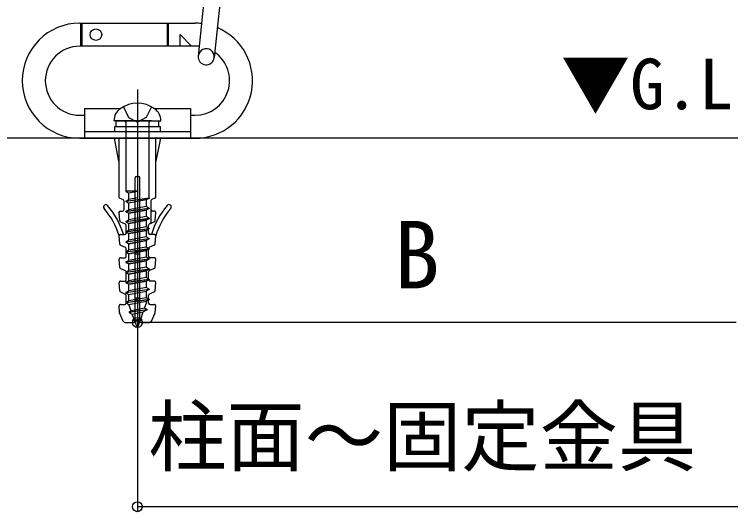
# Model space of a CAD drawing. Units: millimetres, scale not verified. Extents: x -875 to 875, y -1304 to 1296.
# Drawn here: x -146.7 to 8.8, y -133.3 to -25.3 of the extents above; entities that cross this region are included whole.
import ezdxf
from ezdxf.enums import TextEntityAlignment as Align

# ---------------------------------------------------------------- set-up
doc = ezdxf.new("R2010")
doc.units = ezdxf.units.MM
doc.header["$LTSCALE"] = 8
for name, color, linetype in [('0-1_USER1', 3, 'Continuous'), ('0-4_YKK_12', 2, 'Continuous'), ('0-5_YKK_13', 4, 'Continuous'), ('0-6_YKK_D', 6, 'Continuous'), ('0-8_YSS_K', 3, 'Continuous')]:
    doc.layers.add(name, color=color, linetype=linetype)
doc.styles.add('ＭＳ ゴシック', font='')
doc.styles.get('ＭＳ ゴシック').set_extended_font_data('MS Gothic')

msp = doc.modelspace()

# ---------------------------------------------------------------- linework, layer by layer
at = {"layer": '0-4_YKK_12'}
msp.add_line((-120, -41.6), (-120, -96.401), dxfattribs=at)
at = {"layer": '0-5_YKK_13'}
for p, q in [((-103.125, 1.975), (-106.8, -34.34)), ((-99.643, 1.622), (-103.318, -34.692)), ((-132.5, -27.2), (-107.5, -27.2)), ((-132.25, -32.2), (-132.25, -27.2)), ((-132, -32.2), (-132, -27.2)), ((-113.5, -32.2), (-113.5, -27.2)), ((-113.25, -32.2), (-113.25, -27.2)), ((-107.5, -32.2), (-132.5, -32.2)), ((-131.5, -45.7), (-123.618, -45.7)), ((-131.5, -45.7), (-131.5, -52.2)), ((-116.382, -45.7), (-108.5, -45.7)), ((-108.5, -45.7), (-108.5, -52.2)), ((-132.5, -47.2), (-131.5, -47.2)), ((-108.5, -47.2), (-107.5, -47.2)), ((-116.95, -48.4), (-125.1, -48.4)), ((-122.55, -48.7), (-122.55, -63.654)), ((-117.45, -65.157), (-117.45, -48.7)), ((-116.95, -48.4), (-114.9, -48.4)), ((-131.5, -50.7), (-108.5, -50.7)), ((-132.5, -52.2), (-107.5, -52.2)), ((-131.5, -52.2), (-108.5, -52.2)), ((-115, -52.2), (-125, -52.2)), ((-124, -57.2), (-125, -52.2)), ((-115, -52.2), (-125, -52.2)), ((-124, -57.2), (-125, -52.2)), ((-124, -52.2), (-124, -64.96)), ((-124, -52.2), (-124, -64.96)), ((-116, -64.96), (-116, -52.2)), ((-115, -52.2), (-116, -57.2)), ((-116, -64.96), (-116, -52.2)), ((-115, -52.2), (-116, -57.2)), ((-120.24, -60.5), (-119.76, -60.5)), ((-120.24, -60.5), (-119.76, -60.5)), ((-120.5, -91.9), (-120.5, -60.76)), ((-120.5, -91.9), (-120.5, -60.76)), ((-119.5, -91.9), (-119.5, -60.76)), ((-119.5, -91.9), (-119.5, -60.76)), ((-122.55, -63.657), (-122.55, -63.757)), ((-121.821, -63.657), (-122.55, -63.757)), ((-120, -63.657), (-122.55, -63.657)), ((-122.55, -63.757), (-121.9, -64.095)), ((-120, -63.745), (-121.9, -64.095)), ((-120, -63.657), (-120, -65.168)), ((-123.815, -65.237), (-123.125, -65.525)), ((-123.815, -65.237), (-123.125, -65.525)), ((-122.55, -65.857), (-117.45, -65.157)), ((-117.45, -65.257), (-122.55, -65.957)), ((-121.9, -65.518), (-121.9, -64.095)), ((-120, -65.168), (-121.9, -65.518)), ((-117.45, -65.257), (-118.1, -65.595)), ((-117.45, -65.157), (-117.45, -65.257)), ((-116.185, -65.237), (-116.875, -65.525)), ((-116.185, -65.237), (-116.875, -65.525)), ((-122.94, -65.802), (-122.94, -67.72)), ((-122.94, -65.802), (-122.94, -67.72)), ((-122.55, -65.857), (-121.9, -65.518)), ((-118.1, -65.595), (-121.9, -66.295)), ((-121.9, -67.718), (-121.9, -66.295)), ((-118.1, -65.595), (-118.1, -67.018)), ((-117.06, -65.802), (-117.06, -70.472)), ((-117.06, -65.802), (-117.06, -70.472)), ((-123.854, -70.112), (-123.978, -68.341)), ((-123.854, -70.112), (-123.978, -68.341)), ((-123.7, -68.02), (-123.24, -68.02)), ((-123.7, -68.02), (-123.24, -68.02)), ((-122.55, -68.057), (-117.45, -67.357)), ((-117.45, -67.457), (-122.55, -68.157)), ((-122.55, -68.057), (-121.9, -67.718)), ((-122.55, -68.057), (-122.55, -68.157)), ((-122.55, -68.157), (-121.9, -68.495)), ((-118.1, -67.018), (-121.9, -67.718)), ((-117.45, -67.357), (-118.1, -67.018)), ((-117.45, -67.457), (-118.1, -67.795)), ((-118.1, -67.795), (-118.1, -69.218)), ((-117.45, -67.357), (-117.45, -67.457)), ((-116.322, -68.02), (-116.76, -68.02)), ((-116.322, -68.02), (-116.76, -68.02)), ((-116.146, -70.112), (-116.022, -68.341)), ((-116.146, -70.112), (-116.022, -68.341)), ((-122.55, -70.257), (-117.45, -69.557)), ((-117.45, -69.657), (-122.55, -70.357)), ((-122.55, -70.257), (-121.9, -69.918)), ((-121.9, -69.918), (-121.9, -68.495)), ((-118.1, -69.218), (-121.9, -69.918)), ((-117.45, -69.557), (-118.1, -69.218)), ((-117.45, -69.657), (-118.1, -69.995)), ((-117.45, -69.557), (-117.45, -69.657)), ((-123.67, -70.368), (-122.625, -70.803)), ((-123.67, -70.368), (-122.625, -70.803)), ((-122.55, -70.257), (-122.55, -70.357)), ((-122.55, -70.357), (-121.9, -70.695)), ((-122.44, -72.79), (-122.44, -71.08)), ((-122.44, -72.79), (-122.44, -71.08)), ((-121.9, -70.695), (-118.1, -69.995)), ((-118.1, -69.995), (-121.9, -70.695)), ((-118.1, -71.418), (-121.9, -72.118)), ((-118.1, -69.995), (-118.1, -71.418)), ((-117.45, -71.757), (-118.1, -71.418)), ((-117.56, -72.79), (-117.56, -71.08)), ((-117.56, -72.79), (-117.56, -71.08)), ((-117.245, -70.749), (-117.375, -70.803)), ((-117.245, -70.749), (-117.375, -70.803)), ((-116.33, -70.368), (-117.245, -70.749)), ((-116.33, -70.368), (-117.245, -70.749)), ((-123.678, -73.09), (-122.74, -73.09)), ((-123.678, -73.09), (-122.74, -73.09)), ((-122.55, -72.457), (-117.45, -71.757)), ((-117.45, -71.857), (-122.55, -72.557)), ((-122.55, -72.457), (-122.55, -72.557)), ((-122.55, -72.557), (-121.9, -72.895)), ((-121.9, -72.895), (-118.1, -72.195)), ((-118.1, -72.195), (-121.9, -72.895)), ((-121.9, -74.318), (-121.9, -72.895)), ((-118.1, -72.195), (-118.1, -73.618)), ((-116.322, -73.09), (-117.26, -73.09)), ((-116.322, -73.09), (-117.26, -73.09)), ((-123.854, -75.182), (-123.978, -73.411)), ((-123.854, -75.182), (-123.978, -73.411)), ((-122.55, -74.657), (-117.45, -73.957)), ((-117.45, -74.057), (-122.55, -74.757)), ((-122.55, -74.657), (-121.9, -74.318)), ((-118.1, -73.618), (-121.9, -74.318)), ((-121.9, -75.095), (-118.1, -74.395)), ((-118.1, -74.395), (-121.9, -75.095)), ((-117.45, -73.957), (-118.1, -73.618)), ((-118.1, -74.395), (-118.1, -75.818)), ((-116.146, -75.182), (-116.022, -73.411)), ((-116.146, -75.182), (-116.022, -73.411)), ((-123.67, -75.438), (-122.625, -75.873)), ((-123.67, -75.438), (-122.625, -75.873)), ((-122.55, -76.857), (-117.45, -76.157)), ((-122.44, -77.86), (-122.44, -76.15)), ((-122.44, -77.86), (-122.44, -76.15)), ((-121.9, -76.518), (-121.9, -75.095)), ((-118.1, -75.818), (-121.9, -76.518)), ((-117.45, -76.157), (-118.1, -75.818)), ((-117.56, -77.86), (-117.56, -76.15)), ((-117.56, -77.86), (-117.56, -76.15)), ((-117.45, -76.157), (-117.45, -76.257)), ((-116.33, -75.438), (-117.375, -75.873)), ((-116.33, -75.438), (-117.375, -75.873)), ((-117.45, -76.257), (-122.55, -76.957)), ((-122.55, -76.857), (-121.9, -76.518)), ((-122.55, -76.857), (-122.55, -76.957)), ((-122.55, -76.957), (-121.9, -77.295)), ((-121.9, -77.295), (-118.1, -76.595)), ((-118.1, -76.595), (-121.9, -77.295)), ((-121.9, -78.718), (-121.9, -77.295)), ((-120.5, -76.705), (-119.5, -76.705)), ((-120.5, -76.705), (-119.5, -76.705)), ((-120.5, -77.305), (-119.5, -77.305)), ((-120.5, -77.305), (-119.5, -77.305)), ((-117.45, -76.257), (-118.1, -76.595)), ((-118.1, -76.595), (-118.1, -78.018)), ((-123.854, -80.252), (-123.978, -78.481)), ((-123.854, -80.252), (-123.978, -78.481)), ((-123.678, -78.16), (-122.74, -78.16)), ((-123.678, -78.16), (-122.74, -78.16)), ((-122.55, -79.057), (-117.45, -78.357)), ((-117.45, -78.457), (-122.55, -79.157)), ((-122.55, -79.057), (-121.9, -78.718)), ((-118.1, -78.018), (-121.9, -78.718)), ((-121.9, -79.495), (-118.1, -78.795)), ((-118.1, -78.795), (-121.9, -79.495)), ((-117.45, -78.357), (-118.1, -78.018)), ((-117.45, -78.457), (-118.1, -78.795)), ((-118.1, -78.795), (-118.1, -80.218)), ((-117.45, -78.357), (-117.45, -78.457)), ((-116.322, -78.16), (-117.26, -78.16)), ((-116.322, -78.16), (-117.26, -78.16)), ((-116.146, -80.252), (-116.022, -78.481)), ((-116.146, -80.252), (-116.022, -78.481)), ((-123.67, -80.508), (-122.625, -80.943)), ((-123.67, -80.508), (-122.625, -80.943)), ((-122.55, -81.257), (-117.45, -80.557)), ((-117.45, -80.657), (-122.55, -81.357)), ((-121.9, -80.918), (-121.9, -79.495)), ((-118.1, -80.218), (-121.9, -80.918)), ((-117.45, -80.557), (-118.1, -80.218)), ((-117.45, -80.657), (-118.1, -80.995)), ((-117.45, -80.557), (-117.45, -80.657)), ((-116.33, -80.508), (-117.375, -80.943)), ((-116.33, -80.508), (-117.375, -80.943)), ((-122.55, -81.257), (-121.9, -80.918)), ((-122.55, -81.257), (-122.55, -81.357)), ((-122.55, -81.357), (-121.9, -81.695)), ((-122.44, -82.93), (-122.44, -81.22)), ((-122.44, -82.93), (-122.44, -81.22)), ((-121.9, -81.695), (-118.1, -80.995)), ((-118.1, -80.995), (-121.9, -81.695)), ((-121.9, -83.118), (-121.9, -81.695)), ((-118.1, -82.418), (-121.9, -83.118)), ((-118.1, -80.995), (-118.1, -82.418)), ((-117.45, -82.757), (-118.1, -82.418)), ((-117.56, -82.93), (-117.56, -81.22)), ((-117.56, -82.93), (-117.56, -81.22)), ((-123.854, -85.322), (-123.978, -83.551)), ((-123.854, -85.322), (-123.978, -83.551)), ((-123.678, -83.23), (-122.74, -83.23)), ((-123.678, -83.23), (-122.74, -83.23)), ((-122.55, -83.457), (-117.45, -82.757)), ((-117.45, -82.857), (-122.55, -83.557)), ((-122.55, -83.457), (-121.9, -83.118)), ((-122.55, -83.457), (-122.55, -83.557)), ((-122.55, -83.557), (-121.9, -83.895)), ((-121.9, -83.895), (-118.1, -83.195)), ((-118.1, -83.195), (-121.9, -83.895)), ((-121.9, -85.318), (-121.9, -83.895)), ((-118.1, -83.195), (-118.1, -84.618)), ((-116.322, -83.23), (-117.26, -83.23)), ((-116.322, -83.23), (-117.26, -83.23)), ((-116.146, -85.322), (-116.022, -83.551)), ((-116.146, -85.322), (-116.022, -83.551)), ((-122.55, -85.657), (-117.45, -84.957)), ((-117.45, -85.057), (-122.55, -85.757)), ((-122.55, -85.657), (-121.9, -85.318)), ((-118.1, -84.618), (-121.9, -85.318)), ((-121.9, -86.095), (-118.1, -85.395)), ((-117.45, -84.957), (-118.1, -84.618)), ((-117.45, -85.057), (-118.1, -85.395)), ((-118.1, -85.395), (-118.1, -86.818)), ((-117.45, -84.957), (-117.45, -85.057)), ((-123.67, -85.578), (-122.625, -86.013)), ((-123.67, -85.578), (-122.625, -86.013)), ((-122.44, -88), (-122.44, -86.29)), ((-122.44, -88), (-122.44, -86.29)), ((-121.9, -87.518), (-121.9, -86.095)), ((-118.1, -86.818), (-121.9, -87.518)), ((-120.5, -86.845), (-119.5, -86.845)), ((-120.5, -86.845), (-119.5, -86.845)), ((-117.45, -87.157), (-118.1, -86.818)), ((-117.56, -88), (-117.56, -86.29)), ((-117.56, -88), (-117.56, -86.29)), ((-116.33, -85.578), (-117.375, -86.013)), ((-116.33, -85.578), (-117.375, -86.013)), ((-123.879, -90.024), (-123.978, -88.621)), ((-123.879, -90.024), (-123.978, -88.621)), ((-123.678, -88.3), (-122.74, -88.3)), ((-123.678, -88.3), (-122.74, -88.3)), ((-122.55, -87.857), (-117.45, -87.157)), ((-117.45, -87.257), (-122.55, -87.957)), ((-122.55, -87.857), (-121.9, -87.518)), ((-122.55, -87.857), (-122.55, -87.957)), ((-122.55, -87.957), (-121.861, -88.288)), ((-121.861, -88.288), (-118.1, -87.595)), ((-121.362, -89.659), (-121.861, -88.288)), ((-120.5, -87.445), (-119.5, -87.445)), ((-120.5, -87.445), (-119.5, -87.445)), ((-118.428, -89.083), (-118.1, -88.181)), ((-117.45, -87.257), (-118.1, -87.595)), ((-118.1, -87.595), (-118.1, -88.181)), ((-117.45, -87.157), (-117.45, -87.257)), ((-117.26, -88.3), (-116.322, -88.3)), ((-117.26, -88.3), (-116.322, -88.3)), ((-116.12, -90.024), (-116.022, -88.621)), ((-116.12, -90.024), (-116.022, -88.621)), ((-123.085, -91.899), (-123.855, -90.122)), ((-123.085, -91.899), (-123.855, -90.122)), ((-121.812, -89.893), (-117.903, -89.357)), ((-117.903, -89.457), (-121.812, -89.993)), ((-121.812, -89.893), (-121.362, -89.659)), ((-121.812, -89.893), (-121.812, -89.993)), ((-121.812, -89.993), (-121.107, -90.36)), ((-118.428, -89.083), (-121.362, -89.659)), ((-121.107, -90.36), (-118.719, -89.882)), ((-119.288, -91.445), (-118.719, -89.882)), ((-117.903, -89.357), (-118.428, -89.083)), ((-116.914, -91.899), (-116.144, -90.122)), ((-116.914, -91.899), (-116.144, -90.122)), ((-120.619, -91.699), (-121.107, -90.36)), ((-120.801, -91.794), (-119.073, -91.557)), ((-119.073, -91.657), (-120.801, -91.894)), ((-120.801, -91.794), (-120.619, -91.699)), ((-119.288, -91.445), (-120.619, -91.699)), ((-119.073, -91.557), (-119.288, -91.445)), ((-122.627, -92.2), (-120.8, -92.2)), ((-122.627, -92.2), (-120.8, -92.2)), ((-120.801, -91.794), (-120.801, -91.894)), ((-120.801, -91.894), (-120.489, -92.056)), ((-120.489, -92.056), (-119.434, -91.845)), ((-120, -93.401), (-120.489, -92.056)), ((-120, -93.401), (-119.434, -91.845)), ((-119.2, -92.2), (-117.373, -92.2)), ((-119.2, -92.2), (-117.373, -92.2))]:
    msp.add_line(p, q, dxfattribs=at)
for points in [[(-110.75, -32.2), (-110.75, -29.7), (-108.25, -32.2)], [(-123.049, -45.36), (-121.905, -47.705), (-120, -48.718)], [(-116.951, -45.36), (-118.095, -47.705), (-120, -48.718)], [(-122.55, -65.857), (-122.55, -65.957), (-121.9, -66.295)], [(-121.9, -68.495), (-118.1, -67.795), (-121.9, -68.495)], [(-122.55, -72.457), (-121.9, -72.118), (-121.9, -70.695)], [(-117.45, -71.757), (-117.45, -71.857), (-118.1, -72.195)], [(-117.45, -73.957), (-117.45, -74.057), (-118.1, -74.395)], [(-122.55, -74.657), (-122.55, -74.757), (-121.9, -75.095)], [(-122.55, -79.057), (-122.55, -79.157), (-121.9, -79.495)], [(-117.45, -82.757), (-117.45, -82.857), (-118.1, -83.195)], [(-122.55, -85.657), (-122.55, -85.757), (-121.9, -86.095)], [(-117.903, -89.357), (-117.903, -89.457), (-118.719, -89.882)], [(-119.073, -91.557), (-119.073, -91.657), (-119.434, -91.845)]]:
    msp.add_lwpolyline(points, dxfattribs=at)
for points in [[(-115, -50.7), (-115, -49.7), (-125, -49.7), (-125, -50.7)], [(-124.6, -48.4), (-115.4, -48.4), (-115.4, -49.7), (-124.6, -49.7)]]:
    msp.add_lwpolyline(points, close=True, dxfattribs=at)
msp.add_circle((-129, -29.7), 1.25, dxfattribs=at)
for centre, radius, start, end in [((-132.5, -39.7), 12.5, 90, 270), ((-107.5, -39.7), 12.5, 83.50412, 90), ((-107.5, -39.7), 12.5, 270, 67.2126), ((-132.5, -39.7), 7.5, 90, 270), ((-107.5, -39.7), 7.5, 83.02597, 90), ((-107.5, -39.7), 7.5, 270, 55.0431), ((-105.059, -34.516), 1.75, 354.22126, 174.22126), ((-105.059, -34.516), 1.75, 174.22126, 354.22126), ((-120, -51.1), 6.5, 54.84729, 125.15271), ((-121.9, -48.402), 3.2, 125.15271, 179.96682), ((-118.1, -48.402), 3.2, 0.03318, 54.84729), ((-122.85, -48.7), 0.3, 0, 90), ((-117.15, -48.7), 0.3, 90, 180), ((-120.24, -60.76), 0.26, 90, 180), ((-120.24, -60.76), 0.26, 90, 180), ((-119.76, -60.76), 0.26, 0, 90), ((-119.76, -60.76), 0.26, 0, 90), ((-123.7, -64.96), 0.3, 180, 247.38014), ((-123.7, -64.96), 0.3, 180, 247.38014), ((-116.3, -64.96), 0.3, 292.61986, 0), ((-116.3, -64.96), 0.3, 292.61986, 0), ((-126.851, -67.101), 0.5, 40.16964, 220.16964), ((-126.851, -67.101), 0.5, 40.16964, 220.16964), ((-140.147, -78.325), 17.9, 17.00461, 40.16964), ((-140.147, -78.325), 17.9, 17.00461, 40.16964), ((-123.24, -65.802), 0.3, 0, 67.38014), ((-123.24, -65.802), 0.3, 0, 67.38014), ((-116.76, -65.802), 0.3, 112.61986, 180), ((-116.76, -65.802), 0.3, 112.61986, 180), ((-99.853, -78.325), 17.9, 139.83036, 162.99539), ((-99.853, -78.325), 17.9, 139.83036, 162.99539), ((-113.149, -67.101), 0.5, 319.83036, 139.83036), ((-113.149, -67.101), 0.5, 319.83036, 139.83036), ((-140.147, -78.325), 16.9, 16.90367, 40.16964), ((-140.147, -78.325), 16.9, 16.90367, 40.16964), ((-123.7, -68.32), 0.3, 90, 180), ((-123.7, -68.32), 0.3, 90, 180), ((-123.24, -67.72), 0.3, 270, 0), ((-123.24, -67.72), 0.3, 270, 0), ((-116.76, -67.72), 0.3, 180, 270), ((-116.76, -67.72), 0.3, 180, 270), ((-116.322, -68.32), 0.3, 356, 90), ((-116.322, -68.32), 0.3, 356, 90), ((-99.853, -78.325), 16.9, 139.83036, 163.09633), ((-99.853, -78.325), 16.9, 139.83036, 163.09633), ((-123.554, -70.091), 0.3, 184, 247.38014), ((-123.554, -70.091), 0.3, 184, 247.38014), ((-122.74, -71.08), 0.3, 0, 67.38014), ((-122.74, -71.08), 0.3, 0, 67.38014), ((-117.26, -71.08), 0.3, 112.61986, 180), ((-117.26, -71.08), 0.3, 112.61986, 180), ((-117.26, -71.08), 0.3, 112.61986, 180), ((-117.26, -71.08), 0.3, 112.61986, 180), ((-117.36, -70.472), 0.3, 292.61986, 0), ((-117.36, -70.472), 0.3, 292.61986, 0), ((-116.445, -70.091), 0.3, 292.61986, 356), ((-116.445, -70.091), 0.3, 292.61986, 356), ((-123.678, -73.39), 0.3, 90, 184), ((-123.678, -73.39), 0.3, 90, 184), ((-122.74, -72.79), 0.3, 270, 0), ((-122.74, -72.79), 0.3, 270, 0), ((-117.26, -72.79), 0.3, 180, 270), ((-117.26, -72.79), 0.3, 180, 270), ((-116.322, -73.39), 0.3, 356, 90), ((-116.322, -73.39), 0.3, 356, 90), ((-123.554, -75.161), 0.3, 184, 247.38014), ((-123.554, -75.161), 0.3, 184, 247.38014), ((-122.74, -76.15), 0.3, 0, 67.38014), ((-122.74, -76.15), 0.3, 0, 67.38014), ((-117.26, -76.15), 0.3, 112.61986, 180), ((-117.26, -76.15), 0.3, 112.61986, 180), ((-116.445, -75.161), 0.3, 292.61986, 356), ((-116.445, -75.161), 0.3, 292.61986, 356), ((-123.678, -78.46), 0.3, 90, 184), ((-123.678, -78.46), 0.3, 90, 184), ((-122.74, -77.86), 0.3, 270, 0), ((-122.74, -77.86), 0.3, 270, 0), ((-117.26, -77.86), 0.3, 180, 270), ((-117.26, -77.86), 0.3, 180, 270), ((-116.322, -78.46), 0.3, 356, 90), ((-116.322, -78.46), 0.3, 356, 90), ((-123.554, -80.231), 0.3, 184, 247.38014), ((-123.554, -80.231), 0.3, 184, 247.38014), ((-116.445, -80.231), 0.3, 292.61986, 356), ((-116.445, -80.231), 0.3, 292.61986, 356), ((-122.74, -81.22), 0.3, 0, 67.38014), ((-122.74, -81.22), 0.3, 0, 67.38014), ((-117.26, -81.22), 0.3, 112.61986, 180), ((-117.26, -81.22), 0.3, 112.61986, 180), ((-123.678, -83.53), 0.3, 90, 184), ((-123.678, -83.53), 0.3, 90, 184), ((-122.74, -82.93), 0.3, 270, 0), ((-122.74, -82.93), 0.3, 270, 0), ((-117.26, -82.93), 0.3, 180, 270), ((-117.26, -82.93), 0.3, 180, 270), ((-116.322, -83.53), 0.3, 356, 90), ((-116.322, -83.53), 0.3, 356, 90), ((-123.554, -85.301), 0.3, 184, 247.38014), ((-123.554, -85.301), 0.3, 184, 247.38014), ((-116.445, -85.301), 0.3, 292.61986, 356), ((-116.445, -85.301), 0.3, 292.61986, 356), ((-122.74, -86.29), 0.3, 0, 67.38014), ((-122.74, -86.29), 0.3, 0, 67.38014), ((-117.26, -86.29), 0.3, 112.61986, 180), ((-117.26, -86.29), 0.3, 112.61986, 180), ((-123.678, -88.6), 0.3, 90, 184), ((-123.678, -88.6), 0.3, 90, 184), ((-122.74, -88), 0.3, 270, 0), ((-122.74, -88), 0.3, 270, 0), ((-117.26, -88), 0.3, 180, 270), ((-117.26, -88), 0.3, 180, 270), ((-116.322, -88.6), 0.3, 356, 90), ((-116.322, -88.6), 0.3, 356, 90), ((-123.58, -90.003), 0.3, 184, 203.42869), ((-123.58, -90.003), 0.3, 184, 203.42869), ((-116.42, -90.003), 0.3, 336.57131, 356), ((-116.42, -90.003), 0.3, 336.57131, 356), ((-122.627, -91.7), 0.5, 203.42869, 270), ((-122.627, -91.7), 0.5, 203.42869, 270), ((-120.8, -91.9), 0.3, 270, 0), ((-120.8, -91.9), 0.3, 270, 0), ((-119.2, -91.9), 0.3, 180, 270), ((-119.2, -91.9), 0.3, 180, 270), ((-117.373, -91.7), 0.5, 270, 336.57131), ((-117.373, -91.7), 0.5, 270, 336.57131)]:
    msp.add_arc(centre, radius, start, end, dxfattribs=at)
at = {"layer": '0-6_YKK_D'}
for p, q in [((-120, -70.568), (-120, -93.2)), ((-120, -70.568), (-120, -133.2)), ((10, -92.2), (-120, -92.2)), ((57.5, -132.2), (-120, -132.2))]:
    msp.add_line(p, q, dxfattribs=at)
for centre in [(-120, -92.2), (-120, -132.2)]:
    msp.add_circle(centre, 1.075, dxfattribs=at)
at = {"layer": '0-8_YSS_K'}
for p, q in [((-79.503, -52.2), (-150.666, -52.2)), ((155, -52.2), (-83.003, -52.2))]:
    msp.add_line(p, q, dxfattribs=at)

# ---------------------------------------------------------------- texts
at = {"layer": '0-1_USER1', "style": 'ＭＳ ゴシック'}
msp.add_text('▼G.L', height=11, dxfattribs=at).set_placement((-28.045, -49.2), align=Align.BOTTOM_LEFT)
at = {"layer": '0-6_YKK_D', "style": 'ＭＳ ゴシック'}
for s, height, p in [('B', 14.66, (-64.318, -89.2)), ('柱面～固定金具', 12.46, (-117.651, -126.882))]:
    msp.add_text(s, height=height, dxfattribs=at).set_placement(p, align=Align.BOTTOM_LEFT)

doc.saveas('drawing.dxf')
